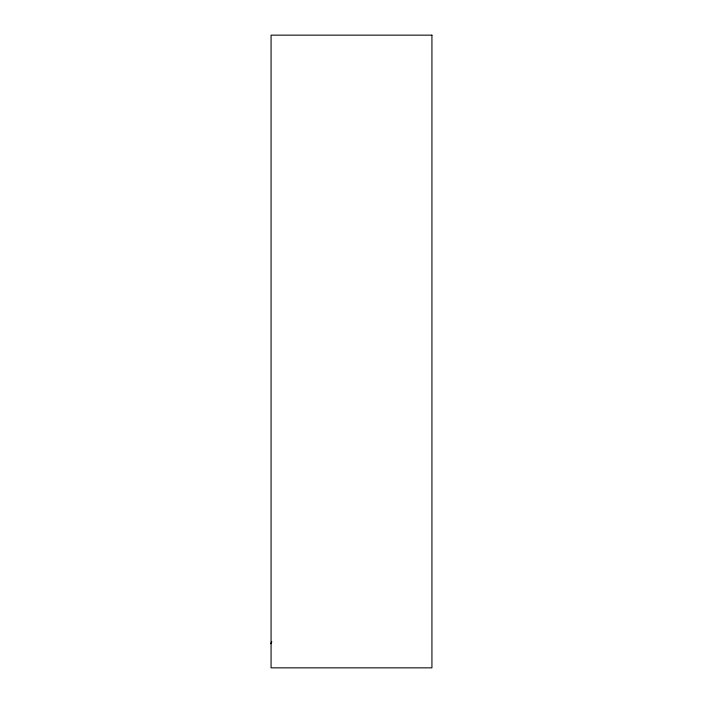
<?xml version="1.0" encoding="UTF-8"?>
<svg xmlns="http://www.w3.org/2000/svg" width="703" height="703" viewBox="0 0 703 703"><rect width="100%" height="100%" fill="white"/><g stroke="black" fill="none" stroke-linecap="round" stroke-linejoin="round"><path stroke-width="1.05" d="M271.639 641.611L271.068 643.72L271.745 641.637M431.932 35.15L271.068 35.15L271.068 667.85L431.932 667.85L431.932 35.15"/></g></svg>
